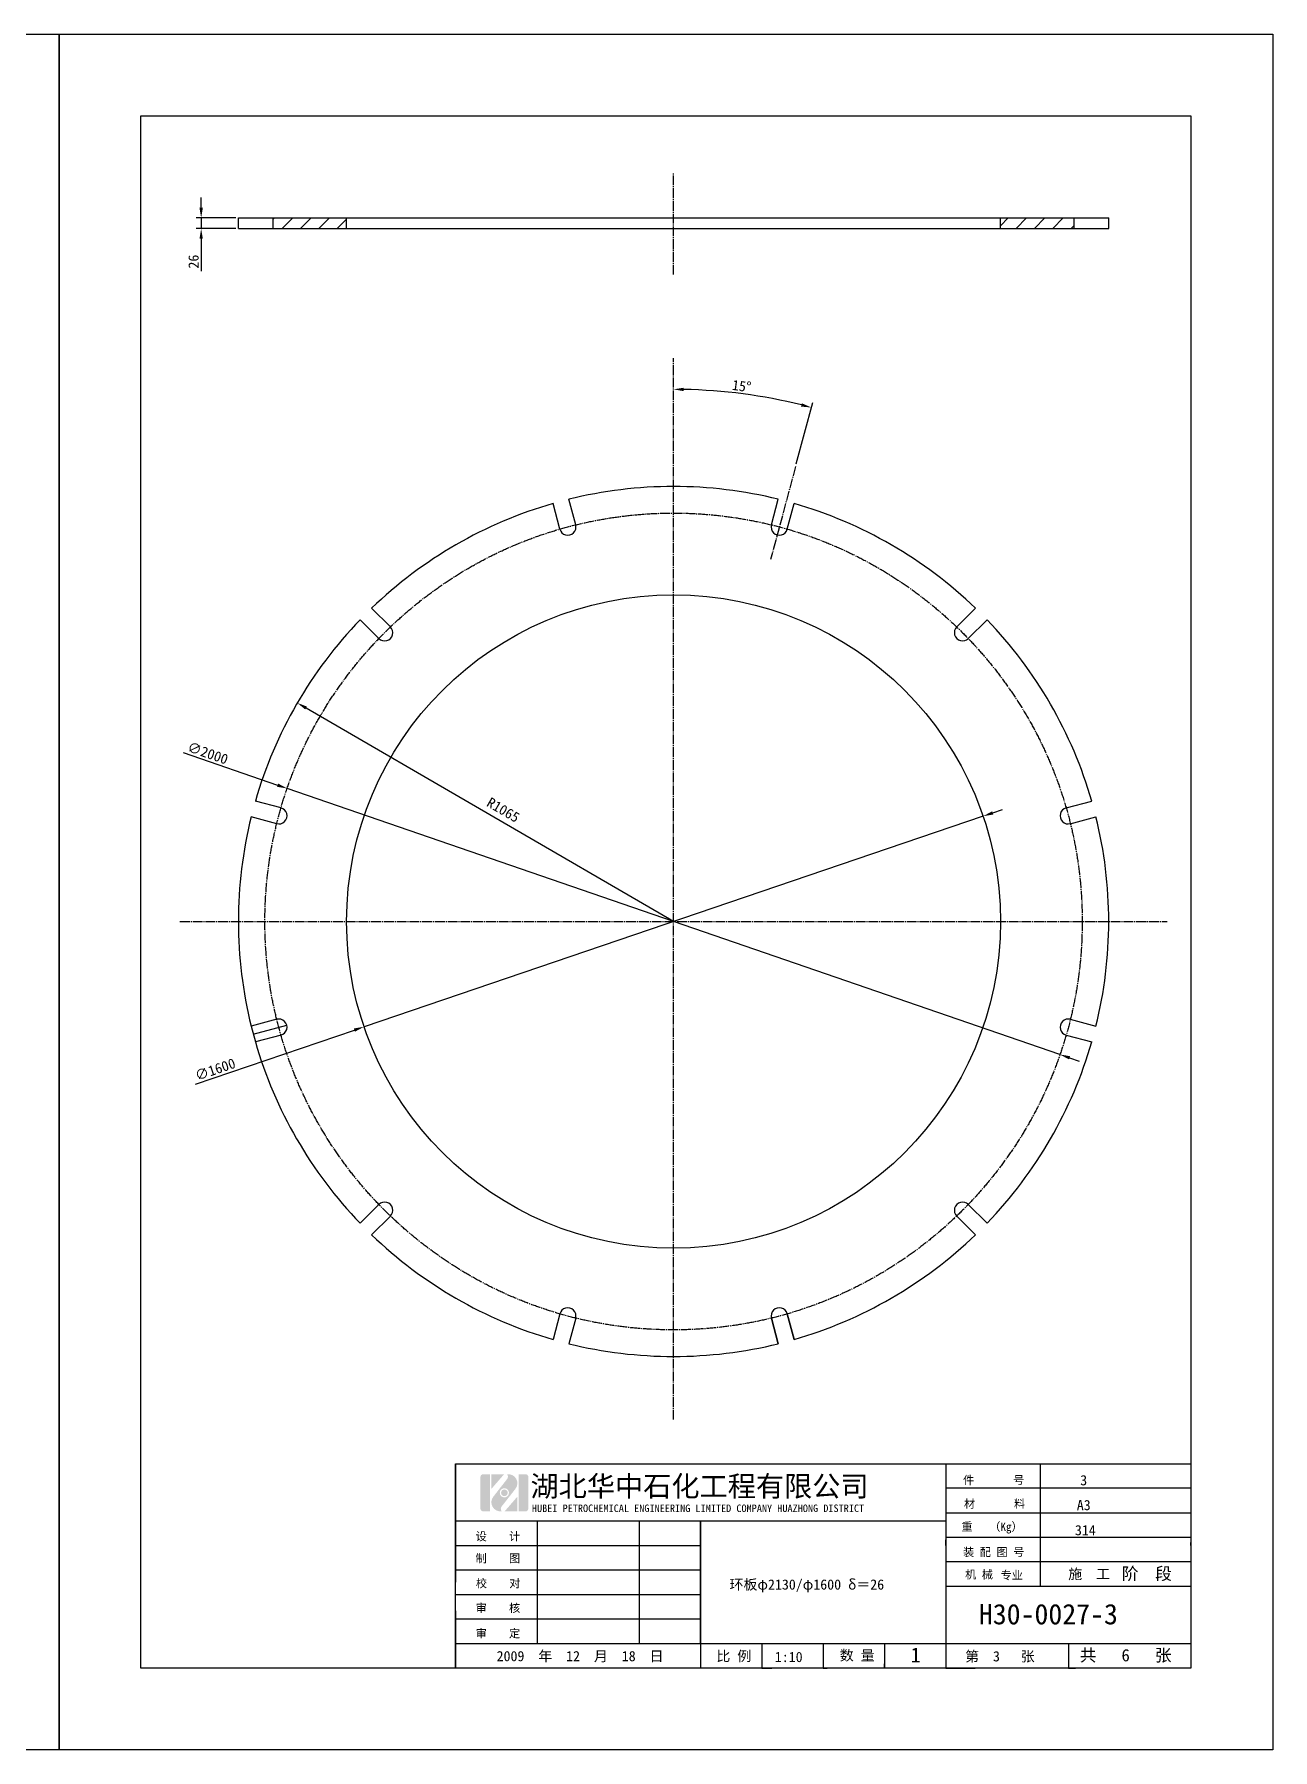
# Model space of a CAD drawing. Header units: millimetres. Extents: x -7921 to 37143, y 2610 to 23660.
# Drawn here: x 29567 to 37143, y 2635 to 13135 of the extents above; entities that cross this region are included whole.
import ezdxf

# ---------------------------------------------------------------- set-up
doc = ezdxf.new("R2010")
doc.units = ezdxf.units.MM
doc.header["$LTSCALE"] = 2
doc.linetypes.add('EB_DASHDOT', pattern=[39, 30, -3, 3, -3])
doc.layers.add('CAXA0', color=7, linetype='Continuous', lineweight=70)
doc.layers.add('CAXA4', color=3, linetype='Continuous', lineweight=25)
doc.layers.add('文字', color=42, linetype='Continuous')
doc.styles.get("Standard").update_dxf_attribs({"font": 'SimSun.ttf'})
doc.styles.add('黑体', font='SIMHEI.TTF', dxfattribs={"width": 0.75})

# ---------------------------------------------------------------- blocks, each defined once
blk = doc.blocks.new('华中工程')
at = {"layer": '文字'}
h = blk.add_hatch(color=1, dxfattribs=at)
h.paths.add_polyline_path([(7577.53, 2723.19, 0.414214), (7576.83, 2723.9), (7575.14, 2723.9), (7575.14, 2714.79), (7576.83, 2714.79, 0.414214), (7577.53, 2715.49)])
h.paths.add_polyline_path([(7568.18, 2723.9), (7566.5, 2723.9, 0.414214), (7565.8, 2723.19), (7565.8, 2715.49, 0.414214), (7566.5, 2714.79), (7568.18, 2714.79)])
h.paths.add_polyline_path([(7572.48, 2719.34, 1), (7570.85, 2719.34, 1)])
h = blk.add_hatch(color=5, dxfattribs=at)
h.paths.add_polyline_path([(7572.33, 2723.88, -0.360375), (7572.3, 2722.67), (7568.97, 2718.4, 0.677831), (7571, 2714.81, -0.360375), (7571.02, 2716.02), (7574.36, 2720.29, 0.677831)])
h.paths.add_polyline_path([(7572.79, 2719.34, -1), (7570.54, 2719.34, -1)], flags=16)
h = blk.add_hatch(color=5, dxfattribs=at)
h.paths.add_polyline_path([(7571.61, 2723.9), (7568.49, 2723.9), (7568.49, 2720.3)])
h.paths.add_polyline_path([(7574.84, 2718.39), (7571.72, 2714.79), (7574.84, 2714.79)])
at = {"layer": '文字', "color": 5, "style": '黑体'}
blk.add_text('湖北华中石化工程有限公司', height=5.0567, dxfattribs=at).set_placement((7578.04, 2718.42))
at = {"layer": '文字', "color": 2, "style": '黑体'}
blk.add_text('HUBEI PETROCHEMICAL ENGINEERING LIMITED COMPANY HUAZHONG DISTRICT', height=1.8388, dxfattribs=at).set_placement((7578.4, 2714.63))

msp = doc.modelspace()

# ---------------------------------------------------------------- linework, layer by layer
at = {"lineweight": -3}
for p, q in [((22292.6812, 13135.2001), (29717.6812, 13135.2001)), ((29717.6812, 2635.2001), (29717.6812, 13135.2001)), ((29717.6812, 13135.2001), (37142.6812, 13135.2001)), ((29717.6812, 13135.2001), (29717.6812, 2635.2001)), ((37142.6812, 13135.2001), (37142.6812, 2635.2001)), ((37142.6812, 13135.2001), (37142.6812, 7885.2001)), ((30217.6812, 3135.2001), (30217.6812, 12635.2001)), ((30217.6812, 12635.2001), (36642.6812, 12635.2001)), ((36642.6812, 12635.2001), (36642.6812, 3135.2001)), ((30587.3769, 12073.6679), (30587.3769, 12136.1679)), ((30799.2688, 12011.1679), (30556.1269, 12011.1679)), ((30587.3769, 12011.1679), (30587.3769, 11946.1679)), ((30814.8938, 11946.1679), (30814.8938, 12011.1679)), ((30814.8938, 12011.1679), (36139.8938, 12011.1679)), ((31026.9268, 11946.1679), (31026.9268, 12011.1679)), ((31026.9268, 12003.0121), (31035.0826, 12011.1679)), ((31082.3358, 11946.1679), (31147.3358, 12011.1679)), ((31194.589, 11946.1679), (31259.589, 12011.1679)), ((31306.8422, 11946.1679), (31371.8422, 12011.1679)), ((31419.0954, 11946.1679), (31477.3938, 12004.4663)), ((31477.3938, 11946.1679), (31477.3938, 12011.1679)), ((35477.3938, 11946.1679), (35477.3938, 12011.1679)), ((35477.3938, 11963.3511), (35525.2106, 12011.1679)), ((35572.4638, 11946.1679), (35637.4638, 12011.1679)), ((35684.717, 11946.1679), (35749.717, 12011.1679)), ((35796.9702, 11946.1679), (35861.9702, 12011.1679)), ((35927.8608, 11946.1679), (35927.8608, 12011.1679)), ((36139.8938, 11946.1679), (36139.8938, 12011.1679)), ((30799.2688, 11946.1679), (30556.1269, 11946.1679)), ((30587.3769, 11883.6679), (30587.3769, 11685.7513)), ((30814.8938, 11946.1679), (36139.8938, 11946.1679)), ((35909.2234, 11946.1679), (35927.8608, 11964.8053)), ((34227.7838, 10505.2), (34328.5285, 10881.1843)), ((32782.1793, 10106.0969), (32740.1133, 10263.0894)), ((32878.7719, 10131.9788), (32836.7059, 10288.9713)), ((34076.0157, 10131.9788), (34118.0817, 10288.9713)), ((34172.6083, 10106.0969), (34214.6743, 10263.0894)), ((31745.3358, 9507.475), (31630.4093, 9622.4015)), ((35209.4518, 9507.475), (35324.3782, 9622.4015)), ((31674.6251, 9436.7644), (31559.6986, 9551.6908)), ((35280.1625, 9436.7644), (35395.0889, 9551.6908)), ((33477.3938, 7704.7063), (31229.5156, 9011.2452)), ((30477.3853, 8738.1043), (31054.6049, 8539.2724)), ((35841.0902, 6890.4956), (31113.6973, 8518.9171)), ((31076.0032, 8399.9208), (30919.0107, 8441.9868)), ((35878.7844, 8399.9208), (36035.7768, 8441.9868)), ((31050.1213, 8303.3282), (30893.1288, 8345.3942)), ((35370.7361, 8349.1089), (31584.0514, 7060.3037)), ((35429.9031, 8369.2465), (35489.07, 8389.3841)), ((35904.6663, 8303.3282), (36061.6587, 8345.3942)), ((37142.6812, 7885.2001), (37142.6812, 2635.2001)), ((30552.6692, 6709.2709), (31524.8845, 7040.1662)), ((31050.1213, 7106.0844), (30893.1288, 7064.0184)), ((30893.1288, 7064.0184), (30919.0107, 6967.4258)), ((30906.0698, 7015.7221), (31110.8779, 7070.6003)), ((35904.6663, 7106.0844), (36061.6587, 7064.0184)), ((31076.0032, 7009.4918), (30919.0107, 6967.4258)), ((35878.7844, 7009.4918), (36035.7768, 6967.4258)), ((35900.1826, 6870.1403), (35959.275, 6849.785)), ((31674.6251, 5972.6483), (31559.6986, 5857.7219)), ((31745.3358, 5901.9376), (31630.4093, 5787.0112)), ((35209.4518, 5901.9376), (35324.3782, 5787.0112)), ((35280.1625, 5972.6483), (35395.0889, 5857.7219)), ((32782.1793, 5303.3157), (32740.1133, 5146.3233)), ((32878.7719, 5277.4338), (32836.7059, 5120.4414)), ((34118.0817, 5120.4414), (34076.0157, 5277.4338)), ((34076.0157, 5277.4338), (34118.0817, 5120.4414)), ((34214.6743, 5146.3233), (34172.6083, 5303.3157)), ((34172.6083, 5303.3157), (34214.6743, 5146.3233)), ((36642.6812, 3135.2001), (30217.6812, 3135.2001)), ((29717.6812, 2635.2001), (22292.6812, 2635.2001)), ((37142.6812, 2635.2001), (29717.6812, 2635.2001))]:
    msp.add_line(p, q, dxfattribs=at)
at = {"linetype": 'EB_DASHDOT', "lineweight": -3}
for p, q in [((33477.3938, 11664.992), (33477.3938, 12287.2284)), ((33477.3938, 4655.7724), (33477.3938, 11151.9198)), ((34223.7398, 10490.1075), (34071.2967, 9921.1823)), ((30457.7478, 7704.7063), (36497.7667, 7704.7063))]:
    msp.add_line(p, q, dxfattribs=at)
at = {"color": 0, "lineweight": -3}
for p, q in [((35142.6812, 4385.2001), (36642.6812, 4385.2001)), ((35142.6812, 4385.2001), (35142.6812, 4021.072)), ((35720.9647, 4385.2001), (35720.9647, 4035.2001)), ((36642.6812, 4385.2001), (36642.6812, 3135.2001)), ((36642.6812, 4385.2001), (36642.6812, 3755.7326)), ((36642.6812, 4235.2001), (35142.6812, 4235.2001)), ((32142.6812, 4035.2001), (33642.6812, 4035.2001)), ((32142.6812, 4035.2001), (32642.6812, 4035.2001)), ((32642.6812, 4035.2001), (32642.6812, 3285.2001)), ((33267.6812, 4035.2001), (33267.6812, 3285.2001)), ((33642.6812, 4035.2001), (35142.6812, 4035.2001)), ((33642.6812, 3285.2001), (33642.6812, 4035.2001)), ((33642.6812, 4035.2001), (33642.6812, 3135.2001)), ((36642.6812, 4083.1522), (35142.6812, 4083.1522)), ((35142.6812, 4035.2001), (35142.6812, 3135.2001)), ((35142.6812, 4035.2001), (35142.6812, 4021.072)), ((35720.9647, 4035.2001), (35720.9647, 3635.2001)), ((36642.6812, 4035.2001), (36642.6812, 4000.8137)), ((32142.6812, 3885.2001), (33642.6812, 3885.2001)), ((33642.6812, 3885.2001), (33642.6812, 3829.2569)), ((35142.6812, 3935.2001), (36642.6812, 3935.2001)), ((35142.6812, 3885.2001), (35142.6812, 3918.7781)), ((35142.6812, 3914.8828), (35142.6812, 3885.2001)), ((35142.6812, 3885.2001), (35142.6812, 3874.2101)), ((36642.6812, 3885.2001), (36642.6812, 3902.7812)), ((36642.6812, 3785.2001), (35142.6812, 3785.2001)), ((32142.6812, 3735.2001), (33642.6812, 3735.2001)), ((32142.6812, 3585.2001), (33642.6812, 3585.2001)), ((35142.6812, 3635.2001), (36642.6812, 3635.2001)), ((32142.6812, 3435.2001), (33642.6812, 3435.2001)), ((32142.6812, 3285.2001), (36642.6812, 3285.2001)), ((33642.6812, 3285.2001), (34017.6812, 3285.2001)), ((33642.6812, 3285.2001), (34017.6812, 3285.2001)), ((33642.6812, 3285.2001), (34392.6812, 3285.2001)), ((34017.6812, 3285.2001), (34017.6812, 3135.2001)), ((34392.6812, 3285.2001), (34767.6812, 3285.2001)), ((34392.6812, 3285.2001), (34392.6812, 3135.2001)), ((34767.6812, 3285.2001), (34767.6812, 3135.2001)), ((35142.6812, 3285.2001), (35892.6812, 3285.2001)), ((35892.6812, 3285.2001), (35892.6812, 3135.2001)), ((34767.6812, 3135.2001), (34767.6812, 3161.1219)), ((36642.6812, 3135.2001), (32142.6812, 3135.2001)), ((36642.6812, 3135.2001), (32142.6812, 3135.2001)), ((34017.6812, 3135.2001), (34078.8098, 3135.2001)), ((34392.6812, 3135.2001), (34417.9475, 3135.2001)), ((35142.6812, 3135.2001), (35322.1718, 3135.2001)), ((35892.6812, 3135.2001), (35935.6357, 3135.2001))]:
    msp.add_line(p, q, dxfattribs=at)
at = {"linetype": 'EB_DASHDOT', "lineweight": -3}
msp.add_circle((33477.3938, 7704.7063), 2500, dxfattribs=at)
at = {"lineweight": -3}
msp.add_circle((33477.3938, 7704.7063), 2000, dxfattribs=at)
for centre, radius, start, end in [((33477.3938, 7704.7063), 3257.282, 76.0993955, 88.9006045), ((33477.3938, 7704.7063), 2662.5, 76.07604033, 103.92395967), ((33477.3938, 7704.7063), 2662.5, 106.07604033, 133.92395967), ((33477.3938, 7704.7063), 2662.5, 46.07604033, 73.92395967), ((32830.3462, 10119.5209), 50.0025, 194.427004, 15.572996), ((34124.4414, 10119.5209), 50.0025, 164.427004, 345.572996), ((33477.3938, 7704.7063), 2662.5, 136.07604033, 163.92395967), ((31709.6268, 9472.4733), 50.0025, 224.427004, 45.572996), ((35245.1607, 9472.4733), 50.0025, 134.427004, 315.572996), ((33477.3938, 7704.7063), 2662.5, 16.07604033, 43.92395967), ((31062.5792, 8351.7539), 50.0025, 254.427004, 75.572996), ((35892.2083, 8351.7539), 50.0025, 104.427004, 285.572996), ((33477.3938, 7704.7063), 2662.5, 166.07604033, 193.92395967), ((33477.3938, 7704.7063), 2662.5, 346.07604033, 13.92395967), ((31062.5792, 7057.6587), 50.0025, 284.427004, 105.572996), ((35892.2083, 7057.6587), 50.0025, 74.427004, 255.572996), ((33477.3938, 7704.7063), 2662.5, 196.07604033, 223.92395967), ((33477.3938, 7704.7063), 2662.5, 316.07604033, 343.92395967), ((31709.6268, 5936.9394), 50.0025, 314.427004, 135.572996), ((35245.1607, 5936.9394), 50.0025, 44.427004, 225.572996), ((33477.3938, 7704.7063), 2662.5, 226.07604033, 253.92395967), ((33477.3938, 7704.7063), 2662.5, 286.07604033, 313.92395967), ((32830.3462, 5289.8918), 50.0025, 344.427004, 165.572996), ((34124.4414, 5289.8918), 50.0025, 14.427004, 195.572996), ((33477.3938, 7704.7063), 2662.5, 256.07604033, 283.92395967)]:
    msp.add_arc(centre, radius, start, end, dxfattribs=at)
for points in [[(30576.9603, 12073.6679), (30597.7936, 12073.6679), (30587.3769, 12011.1679)], [(30576.9603, 11883.6679), (30597.7936, 11883.6679), (30587.3769, 11946.1679)], [(33539.791, 10950.9725), (33539.9908, 10971.8049), (33477.3938, 10961.9883)], [(34262.517, 10876.6825), (34257.3182, 10856.5082), (34320.4404, 10850.9991)], [(31234.7502, 9020.2511), (31224.2811, 9002.2393), (31175.4801, 9042.6524)], [(31057.9975, 8549.1211), (31051.2124, 8529.4236), (31113.6973, 8518.9171)], [(35426.5468, 8379.1077), (35433.2594, 8359.3853), (35370.7361, 8349.1089)], [(31521.5282, 7050.0273), (31528.2407, 7030.305), (31584.0514, 7060.3037)], [(35903.5752, 6879.989), (35896.7901, 6860.2916), (35841.0902, 6890.4956)]]:
    msp.add_solid(points, dxfattribs=at)
at = {"layer": 'CAXA0', "linetype": 'Continuous', "lineweight": -3}
for p, q in [((32142.6812, 4385.2001), (36642.6812, 4385.2001)), ((32142.6812, 3135.2001), (32142.6812, 4385.2001)), ((32142.6812, 3135.2001), (32142.6812, 4385.2001)), ((32142.6812, 4385.2001), (32142.6812, 4035.2001)), ((32142.6812, 4185.2001), (32142.6812, 4360.2001)), ((32142.6812, 4185.2001), (32142.6812, 4360.2001)), ((32142.6812, 4010.2001), (32142.6812, 4185.2001)), ((32142.6812, 4010.2001), (32142.6812, 4185.2001)), ((32142.6812, 4035.2001), (32142.6812, 3885.2001)), ((32142.6812, 4010.2001), (32142.6812, 3660.2001)), ((32142.6812, 3660.2001), (32142.6812, 4010.2001)), ((32142.6812, 4010.2001), (32142.6812, 3660.2001)), ((32142.6812, 3835.2001), (32142.6812, 4010.2001)), ((32142.6812, 3485.2001), (32142.6812, 3660.2001)), ((32142.6812, 3485.2001), (32142.6812, 3135.2001)), ((32142.6812, 3135.2001), (32142.6812, 3485.2001)), ((32142.6812, 3485.2001), (32142.6812, 3135.2001))]:
    msp.add_line(p, q, dxfattribs=at)

# ---------------------------------------------------------------- block references
at = {"lineweight": -3, "xscale": 25, "yscale": 25, "zscale": 25}
msp.add_blockref('华中工程', (-156849.255, -63775.8516), dxfattribs=at)

# ---------------------------------------------------------------- texts
at = {"lineweight": -3}
for s, rotation, p in [('26', 90, (30571.7519, 11701.3763)), ('15°', 352.5, (33832.301, 10959.1307)), ('∅2000', 340.99296161, (30497.2472, 8747.7886)), ('R1065', 329.83347154, (32328.265, 8414.2652)), ('∅1600', 18.79610323, (30562.4265, 6729.097))]:
    msp.add_text(s, height=62.5, rotation=rotation, dxfattribs=at).set_placement(p)
at = {"color": 0, "lineweight": -3}
for s, height, p in [('件       号', 50, (35248.4838, 4259.9124)), ('3', 62.5, (35965.111, 4253.3213)), ('材       料', 50, (35254.0605, 4115.439)), ('A3', 62.5, (35944.3666, 4101.2733)), ('重   （Kg）', 50, (35238.4746, 3974.7993)), ('314', 62.5, (35932.8655, 3947.6333)), ('设    计', 50, (32266.5575, 3915.9341)), ('制    图', 50, (32266.5585, 3780.98)), ('装 配 图 号', 50, (35248.4838, 3819.7859)), ('校    对', 50, (32268.1136, 3628.3063)), ('环板φ2130/φ1600 δ＝26', 62.5, (33819.999, 3615.149)), ('机 械', 50, (35261.2369, 3682.2733)), ('专业', 50, (35478.1941, 3678.1922)), ('施  工', 62.5, (35891.9305, 3679.4325)), ('阶  段', 75, (36219.5434, 3675.4253)), ('审    核', 50, (32266.5585, 3477.0842)), ('审    定', 50, (32266.5575, 3321.9295)), ('1', 91.2, (34927.3786, 3169.2277)), ('共   6   张', 75, (35962.388, 3176.0996)), ('   2009  年  12  月  18  日', 62.5, (32267.3223, 3176.7886)), ('比 例', 62.5, (33739.5344, 3177.2421)), ('1:10', 62.5, (34096.8733, 3171.5915)), ('数 量', 62.5, (34494.3962, 3181.1747)), ('第  3   张', 62.5, (35261.2981, 3175.5754))]:
    msp.add_text(s, height=height, dxfattribs=at).set_placement(p)
at = {"layer": 'CAXA4', "insert": (35345.3296, 3527.4057), "char_height": 125, "attachment_point": 1}
msp.add_mtext('{\\C0;H30-0027-3}', dxfattribs=at)

doc.saveas('drawing.dxf')
